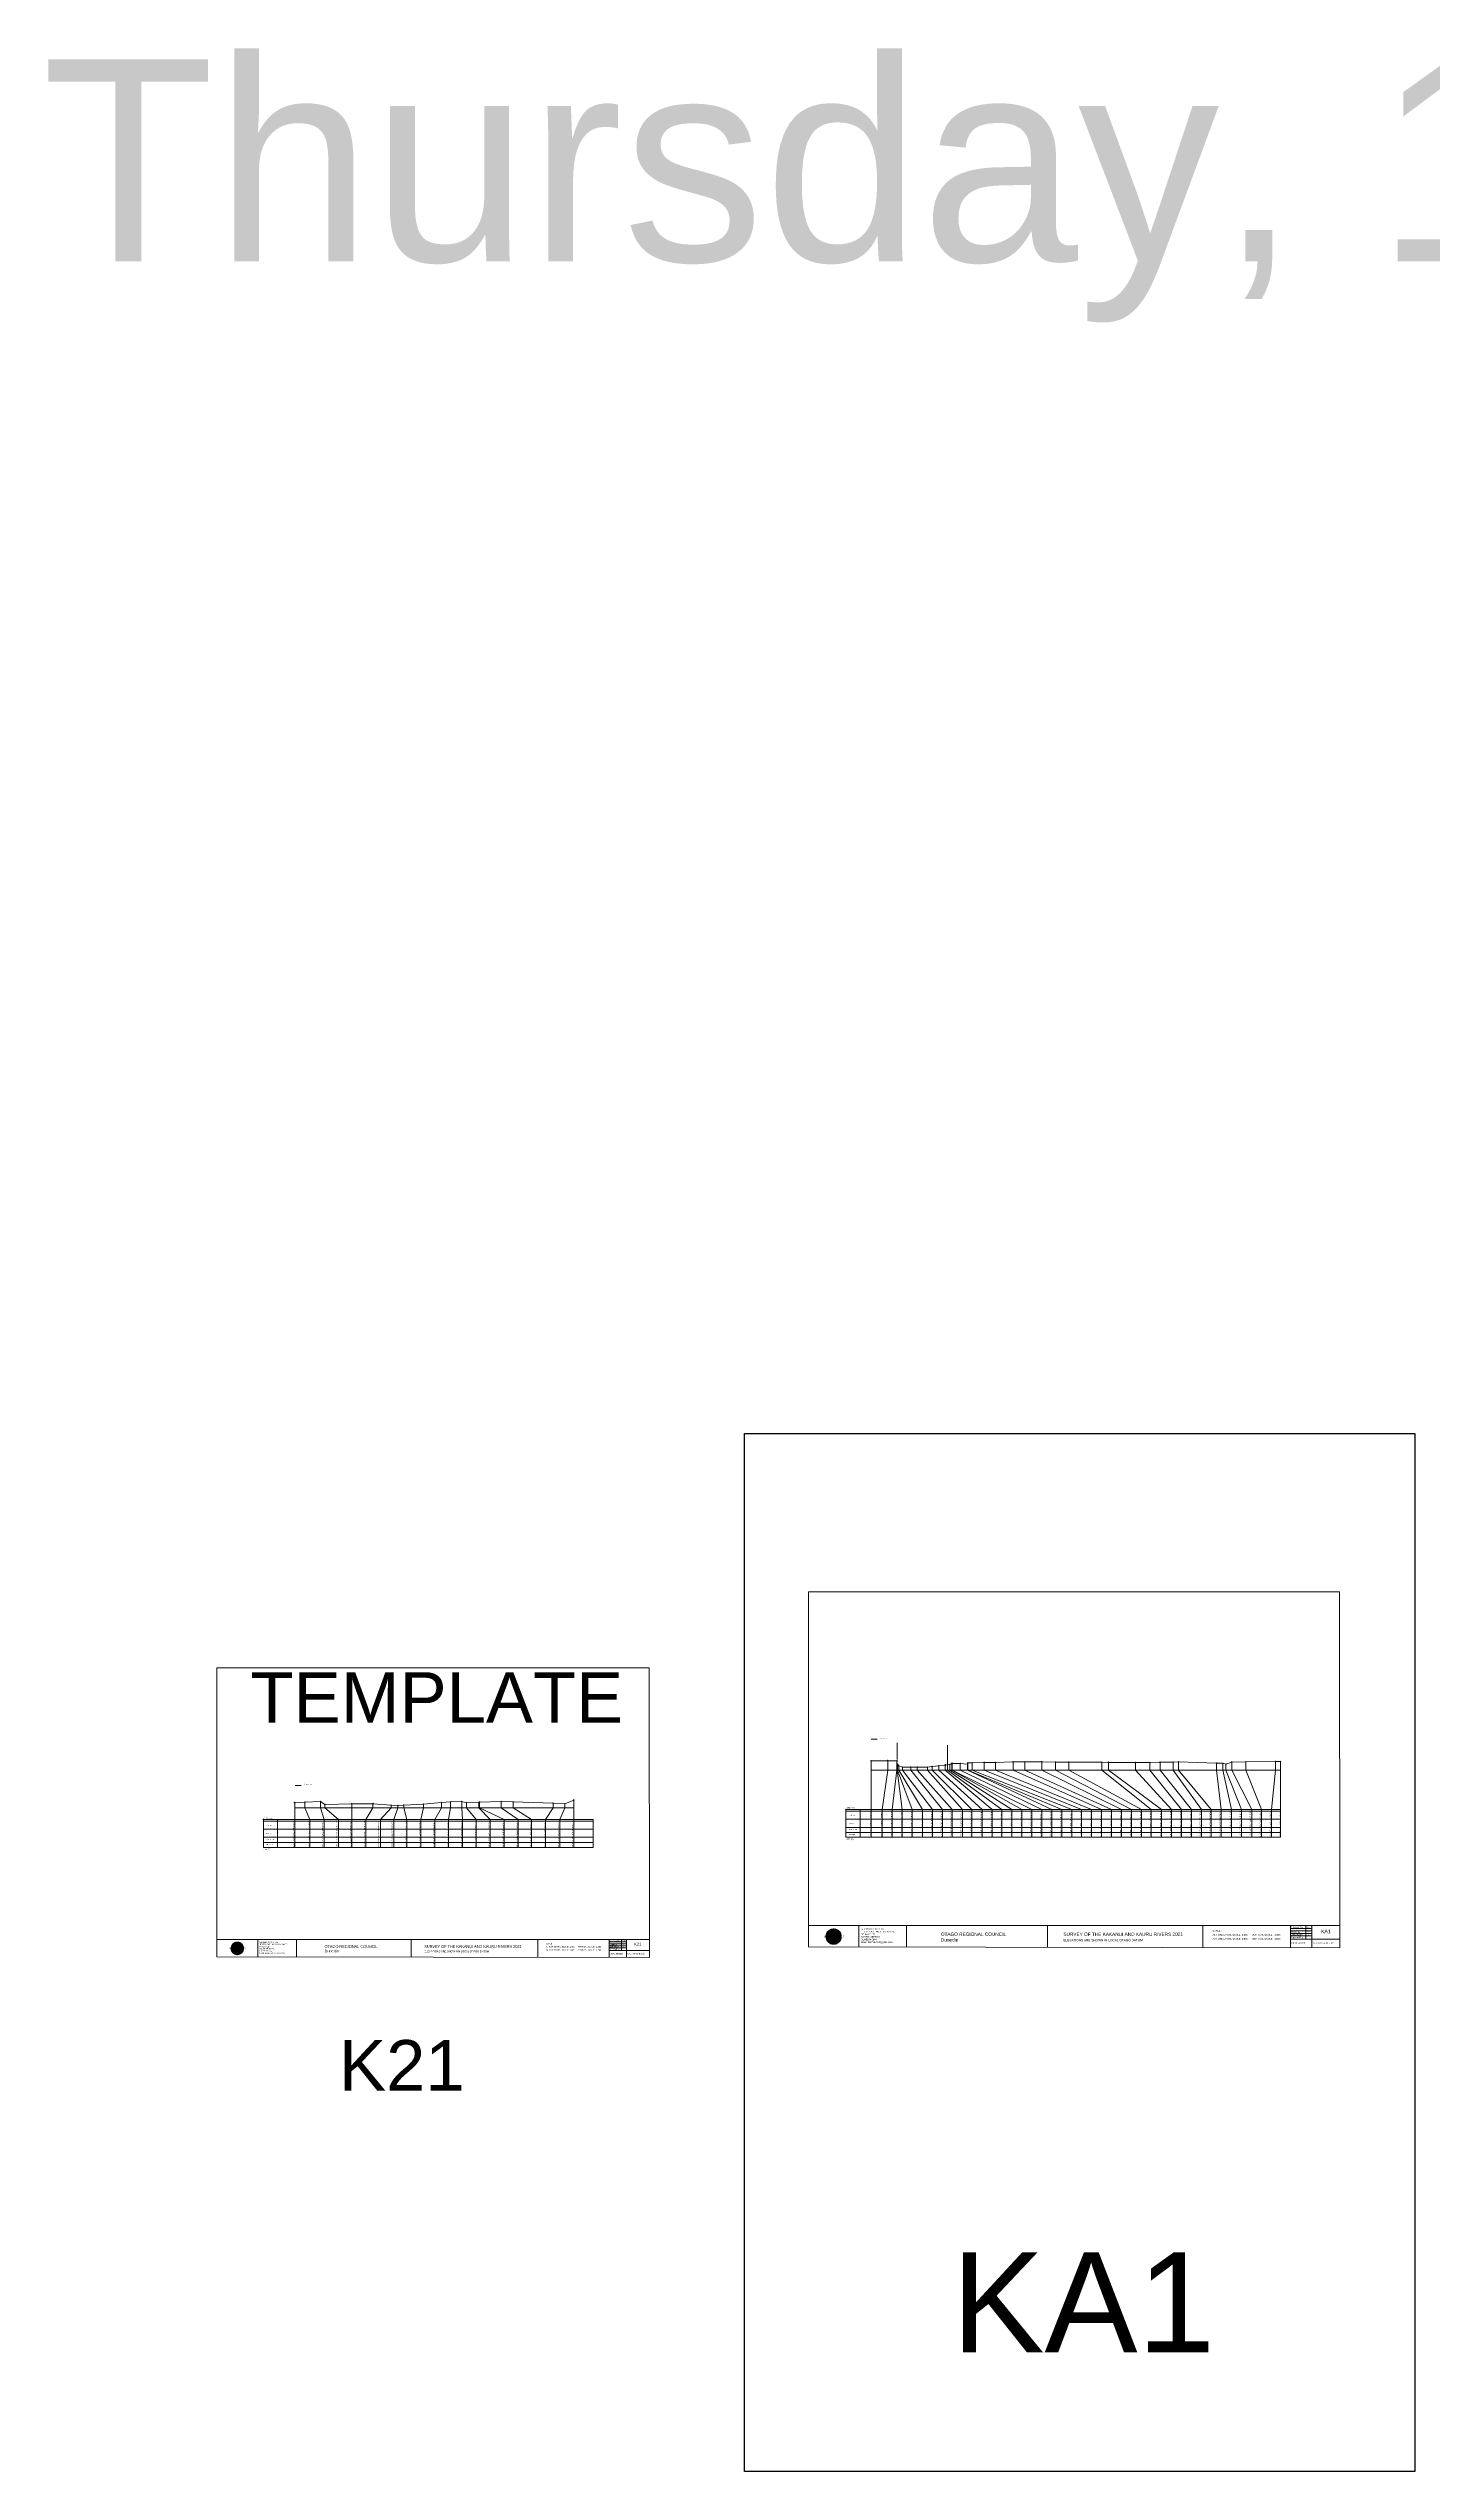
# Model space of a CAD drawing. Header units: millimetres. Extents: x -3070078 to 80050200, y -1699923 to 1425285330.
# Drawn here: x -3070078 to -2385431, y -172413 to 1025843 of the extents above; entities that cross this region are included whole.
import ezdxf

# ---------------------------------------------------------------- set-up
doc = ezdxf.new("R2010")
doc.units = ezdxf.units.MM
doc.header["$PDMODE"] = 35
doc.header["$PDSIZE"] = 200
doc.layers.add('geo', color=7, linetype='Continuous', lineweight=0)
doc.layers.add('TITLE_BLOCK', color=7, linetype='Continuous')
doc.styles.get("Standard").update_dxf_attribs({"font": 'arial.ttf'})

# ---------------------------------------------------------------- blocks, each defined once
blk = doc.blocks.new('Geomatics_Circle_SPT')
at = {"layer": 'geo', "color": 2, "linetype": 'Continuous', "lineweight": 0}
for p, q in [((0, 25.2), (-25.2, 0)), ((-24.7, 4.9), (-4.9, 24.7)), ((-24.7, -4.9), (4.9, 24.7)), ((4.9, -24.7), (-24.7, 4.9)), ((-24.7, 0), (0, -24.7)), ((-9.7, 23.3), (-23.3, 9.6)), ((9.7, 23.3), (-23.3, -9.7)), ((-23.3, 9.7), (9.7, -23.3)), ((-21, 14), (-14, 21)), ((-21, -14), (14, 21)), ((14, -21), (-21, 14)), ((0, 0), (-17.8, 17.8)), ((0, 0), (-17.8, -17.8)), ((-14, 21), (21, -14)), ((21, 14), (-14, -21)), ((23.3, -9.7), (-9.7, 23.3)), ((-9.7, -23.3), (23.3, 9.7)), ((-4.9, 24.7), (24.7, -4.9)), ((24.7, 4.9), (-4.9, -24.7)), ((25.2, 0), (0, 25.2)), ((0, 0), (17.8, 17.8)), ((0, 0), (17.8, -17.8)), ((0, -24.8), (25.2, 0)), ((4.9, 24.7), (24.7, 4.9)), ((23.3, 9.7), (9.7, 23.3)), ((14, 21), (21, 14)), ((17.8, 18.1), (17.8, 18.1)), ((-4.9, -24.7), (-24.7, -4.9)), ((-23.3, -9.7), (-9.7, -23.3)), ((-14, -21), (-21, -14)), ((-17.8, -17.8), (-17.8, -17.8)), ((24.7, -4.9), (4.9, -24.7)), ((4.9, -24.7), (4.9, -24.7)), ((9.7, -23.3), (23.3, -9.7)), ((21, -14), (14, -21)), ((18.1, -17.8), (18.1, -17.8))]:
    blk.add_line(p, q, dxfattribs=at)
at = {"layer": 'geo', "color": 1, "linetype": 'Continuous', "lineweight": 0}
for p, q in [((-25.2, 0), (9.7, 23.3)), ((-25.2, 0), (-9.6, 23.3)), ((-25.2, 0), (23.3, 9.7)), ((-25.2, 0), (-23.3, 9.7)), ((-23.3, -9.7), (-25.2, 0)), ((-9.6, -23.3), (-25.2, 0)), ((9.7, -23.3), (-25.2, 0)), ((-4.9, 24.8), (-24.7, -4.9)), ((4.9, 24.7), (-24.7, 4.9)), ((14, 21), (-24.7, -4.9)), ((-14, 21), (-24.7, 4.9)), ((21, 14), (-24.7, 4.9)), ((-21, 14), (-24.7, -4.9)), ((0, 0), (-24.7, 4.9)), ((-24.7, 4.9), (-21, -14)), ((-24.7, 4.9), (-4.9, -24.7)), ((-24.7, 4.9), (14, -21)), ((-24.7, 4.9), (-24.7, 4.9)), ((0, 0), (-24.7, -4.9)), ((-23.3, 9.7), (0, 25.2)), ((-23.3, -9.6), (0, 25.2)), ((-23.3, -9.6), (17.8, 17.8)), ((-23.3, 9.7), (-17.8, 17.9)), ((-23.3, -9.6), (-17.8, 17.9)), ((-23.3, 9.7), (17.8, 17.8)), ((-17.8, -17.8), (-23.3, 9.7)), ((0, -25.2), (-23.3, 9.7)), ((-23.3, 9.7), (17.8, -17.8)), ((-23.3, 9.7), (25.2, 0)), ((-23.3, 9.4), (-23.3, 9.4)), ((-23.3, -9.7), (25.2, 0)), ((4.9, 24.8), (-21, -14)), ((-4.9, 24.7), (-21, 14)), ((14, 21), (-21, 14)), ((-14, 21), (-21, -14)), ((0, 0), (-21, 14)), ((-21, 14), (-14, -21)), ((-21, 14), (4.9, -24.7)), ((-21, 14), (-21, 14)), ((24.7, 4.9), (-21, 14)), ((0, 0), (-21, -14)), ((-17.9, 17.6), (-17.9, 17.6)), ((-17.8, 17.8), (9.7, 23.3)), ((-17.8, 17.8), (-9.6, 23.3)), ((-17.8, -17.8), (9.7, 23.3)), ((-17.8, -17.8), (-9.7, 23.3)), ((-9.7, -23.3), (-17.8, 17.8)), ((-17.8, 17.8), (9.7, -23.3)), ((-17.8, 17.8), (23.3, -9.6)), ((-17.8, 17.8), (23.3, 9.7)), ((-17.8, -17.8), (23.3, 9.7)), ((4.9, 24.7), (-14, 21)), ((-4.9, 24.7), (-14, -20.9)), ((0, 0), (-14, 21)), ((-14, 21), (-4.9, -24.7)), ((-14, 21), (-14, 21)), ((24.7, -4.9), (-14, 21)), ((21, 14), (-14, 21)), ((-14, -21), (24.7, 4.9)), ((0, 0), (-14, -21)), ((-9.8, 23.1), (-9.8, 23.1)), ((-9.7, 23.3), (0, 25.2)), ((-9.7, 23.3), (0, -25.2)), ((-9.7, -23.3), (0, 25.2)), ((-9.6, 23.3), (17.8, -17.8)), ((-9.6, 23.3), (25.2, 0)), ((-9.6, 23.3), (17.8, 17.8)), ((-9.6, -23.3), (17.8, 17.9)), ((25.2, 0), (-9.6, -23.3)), ((0, 0), (-4.9, 24.7)), ((-4.9, 24.7), (-4.9, 24.7)), ((21, -14), (-4.9, 24.7)), ((24.8, 4.9), (-4.9, 24.7)), ((14, 21), (-4.9, 24.7)), ((-4.9, -24.7), (21, 14)), ((0, 0), (-4.9, -24.7)), ((-0.2, 25.1), (-0.2, 25.1)), ((0, 25.2), (9.7, -23.3)), ((0, 25.2), (23.3, -9.7)), ((0, 25.2), (23.3, 9.7)), ((0, 25.2), (9.7, 23.3)), ((0, 0), (4.9, 24.7)), ((0, -25.2), (9.7, 23.3)), ((0, 0), (14, 21)), ((0, 0), (21, 14)), ((23.3, 9.7), (0, -25.2)), ((0, 0), (24.8, 4.9)), ((0, 0), (4.9, -24.7)), ((0, 0), (14, -21)), ((0, 0), (21, -14)), ((0, 0), (24.8, -4.9)), ((21, 14), (4.9, 24.8)), ((14, -21), (4.9, 24.7)), ((24.7, -4.9), (4.9, 24.7)), ((4.9, 24.7), (4.9, 24.7)), ((4.9, -24.7), (14, 21)), ((4.9, -24.7), (24.7, 4.9)), ((9.4, 23.3), (9.4, 23.3)), ((9.7, 23.3), (17.8, -17.8)), ((9.7, 23.3), (25.2, 0)), ((9.7, 23.3), (17.8, 17.9)), ((17.8, 17.8), (9.7, -23.3)), ((25.2, 0), (9.7, -23.3)), ((21, -14), (14, 21)), ((24.7, 4.9), (14, 21)), ((14, 21), (14, 21)), ((14, -21), (21, 14)), ((17.6, 17.9), (17.6, 17.9)), ((17.8, 17.8), (23.3, -9.7)), ((17.8, 17.8), (23.3, 9.7)), ((23.3, 9.7), (17.8, -17.8)), ((24.7, -4.9), (21, 14)), ((21, 14), (21, 14)), ((21, -14), (24.7, 4.9)), ((23.1, 9.8), (23.1, 9.8)), ((23.3, 9.7), (25.2, 0)), ((25.2, 0), (23.3, -9.6)), ((24.7, 4.9), (24.7, 4.9)), ((25.1, 0.2), (25.1, 0.2)), ((-25.2, 0), (23.3, -9.7)), ((-25.1, -0.2), (-25.1, -0.2)), ((-24.7, -4.9), (-24.7, -4.9)), ((-24.7, -4.9), (-14, -21)), ((-24.7, -4.9), (4.9, -24.7)), ((-24.7, -4.9), (21, -14)), ((-17.8, -17.8), (-23.3, -9.7)), ((0, -25.2), (-23.3, -9.6)), ((17.8, -17.8), (-23.3, -9.6)), ((-23.1, -9.8), (-23.1, -9.8)), ((-21, -14), (24.7, -4.9)), ((-21, -14), (-21, -14)), ((-21, -14), (-4.9, -24.7)), ((-21, -14), (14, -21)), ((23.3, -9.7), (-17.8, -17.8)), ((-9.6, -23.3), (-17.8, -17.8)), ((9.7, -23.3), (-17.8, -17.8)), ((-17.6, -17.9), (-17.6, -17.9)), ((-14, -21), (21, -14)), ((-14, -21), (-14, -21)), ((-14, -21), (4.9, -24.7)), ((17.8, -17.8), (-9.7, -23.3)), ((0, -25.2), (-9.7, -23.3)), ((-9.4, -23.3), (-9.4, -23.3)), ((-4.9, -24.7), (24.7, -4.9)), ((-4.9, -24.7), (14, -21)), ((-4.9, -24.7), (-4.9, -24.7)), ((23.3, -9.6), (0, -25.2)), ((9.7, -23.3), (0, -25.2)), ((0.2, -25.1), (0.2, -25.1)), ((4.9, -24.7), (21, -14)), ((4.9, -24.7), (4.9, -24.7)), ((17.8, -17.8), (9.7, -23.3)), ((9.8, -23.1), (9.8, -23.1)), ((14, -21), (24.7, -4.9)), ((14, -21), (14, -21)), ((23.3, -9.6), (17.8, -17.8)), ((17.9, -17.6), (17.9, -17.6)), ((21, -14), (21, -14)), ((23.3, -9.4), (23.3, -9.4)), ((24.7, -4.9), (24.7, -4.9))]:
    blk.add_line(p, q, dxfattribs=at)
at = {"layer": 'geo', "color": 114, "linetype": 'Continuous', "lineweight": 0}
for p, q in [((17.9, 17.8), (-25.2, 0)), ((-24.7, 4.9), (14, 21)), ((-24.7, -4.9), (21, 14)), ((-14, -21), (-24.7, 4.9)), ((9.7, 23.3), (-23.3, 9.7)), ((0, 0), (-23.3, 9.7)), ((-23.3, 9.7), (-9.7, -23.3)), ((0, 0), (-23.3, -9.7)), ((-4.9, -24.7), (-21, 14)), ((-20.9, 14), (4.9, 24.7)), ((24.8, 4.9), (-20.9, -14)), ((0, 25.2), (-17.8, 17.8)), ((-17.8, 17.8), (0, -25.2)), ((-14, 21), (-4.9, 24.7)), ((4.9, -24.7), (-14, 21)), ((0, 0), (-9.7, 23.3)), ((0, 0), (-9.7, -23.3)), ((-4.9, 24.7), (14, -21)), ((17.8, -17.8), (0, 25.2)), ((0, 0), (9.7, 23.3)), ((0, 0), (23.3, 9.7)), ((0, 0), (9.7, -23.3)), ((0, 0), (23.3, -9.7)), ((4.9, 24.7), (21, -14)), ((23.3, -9.7), (9.7, 23.3)), ((14, 21), (24.7, -4.9)), ((25.2, 0), (17.8, 17.8)), ((21, 14), (24.7, 4.9)), ((-25.2, 0), (-17.8, -17.8)), ((-21, -14), (-24.7, -4.9)), ((-17.8, -17.8), (25.2, 0)), ((24.8, -4.9), (-14, -21)), ((-9.6, -23.3), (23.3, -9.7)), ((21, -14), (-4.9, -24.8)), ((0, -25.2), (17.9, -17.8)), ((14, -21), (4.9, -24.8))]:
    blk.add_line(p, q, dxfattribs=at)
at = {"layer": 'geo', "color": 250, "linetype": 'Continuous', "lineweight": 0}
for p, q in [((0, 0), (-25.2, 0)), ((24.7, 4.9), (-24.7, 4.9)), ((-24.7, 4.9), (-24.7, -4.9)), ((-23.3, 9.7), (23.3, 9.7)), ((-23.3, 9.7), (-23.3, 9.7)), ((-23.3, -9.7), (-23.3, 9.7)), ((21, 14), (-21, 14)), ((-21, 14), (-21, -14)), ((-17.8, 17.8), (17.8, 17.8)), ((-17.8, -17.8), (-17.8, 17.8)), ((-14, 21), (-14, 21)), ((14, 21), (-14, 21)), ((-14, 20.9), (-14, -21)), ((-9.7, 23.3), (9.7, 23.3)), ((-9.7, -23.3), (-9.7, 23.3)), ((-4.9, 24.7), (4.9, 24.7)), ((-4.9, 24.7), (-4.9, -24.7)), ((0, 0), (0, 25.2)), ((0, 0), (0, -25.2)), ((0, 0), (25.2, 0)), ((4.9, 24.7), (4.9, -24.7)), ((9.7, -23.3), (9.7, 23.3)), ((14, 21), (14, -21)), ((17.8, -17.8), (17.8, 17.8)), ((21, 14), (21, 14)), ((21, -14), (21, 14)), ((23.3, 9.7), (23.3, -9.7)), ((24.7, 4.9), (24.7, 4.9)), ((24.7, -4.9), (24.7, 4.9)), ((-24.7, -4.9), (24.7, -4.9)), ((23.3, -9.7), (-23.3, -9.7)), ((-21, -14), (21, -14)), ((17.8, -17.8), (-17.8, -17.8)), ((-14, -21), (14, -21)), ((9.7, -23.3), (-9.7, -23.3)), ((-4.9, -24.7), (4.9, -24.7))]:
    blk.add_line(p, q, dxfattribs=at)
blk = doc.blocks.new('GeomaticsNZ TITLE BLOCK')
at = {"color": 7, "linetype": 'Continuous', "lineweight": 0}
for p, q in [((0, 95), (0, 1579)), ((0, 1579), (2363, 1579)), ((2363, 1579), (2364, 95)), ((2364, 95), (0, 95)), ((0, 95), (0, 0)), ((0, 0), (2364, -4)), ((16, 95), (2364, 95)), ((224, 95), (224, 0)), ((2364, 95), (383, 95)), ((436, 95), (436, -1)), ((1063, 95), (1063, -2)), ((1755, 95), (1755, -3)), ((2144, 95), (2144, -3)), ((2144, 82), (2239, 82)), ((2144, 71), (2239, 71)), ((2144, 60), (2239, 60)), ((2144, 49), (2239, 49)), ((2144, 35), (2364, 35)), ((2212, 95), (2212, 36)), ((2239, 95), (2239, -3)), ((2364, -4), (2364, 95))]:
    blk.add_line(p, q, dxfattribs=at)
at = {"color": 7, "linetype": 'Continuous', "lineweight": 0, "xscale": 1.36, "yscale": 1.36, "zscale": 1.36}
blk.add_blockref('Geomatics_Circle_SPT', (112, 46), dxfattribs=at)
at = {"color": 7, "linetype": 'Continuous', "lineweight": 0}
for s, p in [('PK&RR', (2213, 85)), ('ST', (2220, 64)), ('PK', (2220, 51))]:
    blk.add_text(s, height=5, dxfattribs=at).set_placement(p)
at = {"color": 7, "linetype": 'Continuous', "lineweight": 0, "attachment_point": 1}
for s, width, heights, insert, char_height in [('{\\C256;Geomatics N.Z. LTD                   }', 125.08, [15.8], (69, 50), 7), ('{\\C256;GEOMATICS N.Z. LTD                   \\PTELEPHONE:  M 021 023 6 00 55;\\PPO BOX 2177\\PSOUTH DUNEDIN\\PDUNEDIN 9044\\PEmail: geomaticsnz@gmail.com}', 3535.73, [94.7], (234, 83), 7), ('{\\C256;OTAGO REGIONAL COUNCIL\\PDunedin}', 3535.73, [0], (589, 64), 15), ('{\\C256;SURVEY OF THE KAKANUI AND KAURU RIVERS 2021}', 3535.73, [0], (1134, 64), 15), ('{\\C256;ELEVATIONS ARE SHOWN IN LOCAL OTAGO DATUM}', 3535.73, [0], (1134, 35), 10), ('{\\C256;Surveyed by:}', 3535.73, [0], (2145, 92), 7), ('{\\C256;Checked by:}', 3535.73, [0], (2145, 59), 7), ('{\\C256;Approved by:}', 3535.73, [0], (2145, 46), 7), ('{\\C256;JOB No 0032021}', 3535.73, [0], (2145, 21), 7), ('{\\C256;Drawn by:}', 3535.73, [0], (2146, 70), 7), ('{\\C256;Drawn:16-JUNE-2021}', 3535.73, [0], (2245, 21), 7)]:
    blk.add_mtext_dynamic_manual_height_columns(s, width=width, gutter_width=159, heights=heights, dxfattribs=dict(at, insert=insert, char_height=char_height))
blk = doc.blocks.new('REVDATE')
at = {"flags": 8}
for tag, p in [('REVDATE', (0, 6)), ('USER', (0, -3)), ('FNAME', (0, -13))]:
    blk.add_attdef(tag, p, '', height=4.95, dxfattribs=at)
blk = doc.blocks.new('A$Cb97534b7')
at = {"color": 5, "linetype": 'Continuous', "lineweight": 0}
blk.add_text('Thursday, 15 July 2021 6:33:16 PM', height=100000, dxfattribs=at).set_placement((0, 29400))

msp = doc.modelspace()

# ---------------------------------------------------------------- linework, layer by layer
at = {"color": 1, "linetype": 'Continuous', "lineweight": 0}
for p, q in [((-2663153.246, 189759.975), (-2660081.074, 189759.975)), ((-2948094.971, 166920.151), (-2945022.798, 166920.151))]:
    msp.add_line(p, q, dxfattribs=at)
at = {"color": 7, "linetype": 'Continuous', "lineweight": 0}
for p, q in [((-2650245.172, 179688.563), (-2650245.172, 187960.053)), ((-2625317.607, 177509.932), (-2625317.607, 186867.985)), ((-2663153.246, 174485.384), (-2663153.246, 141248.305)), ((-2663153.246, 174485.384), (-2460601.716, 174485.384)), ((-2654952.708, 174485.384), (-2657646.664, 155000)), ((-2654952.708, 179101.989), (-2654952.708, 174485.384)), ((-2650363.709, 174485.384), (-2652704.201, 155000)), ((-2650363.709, 178972), (-2650363.709, 174485.384)), ((-2650252.464, 177163.132), (-2650252.464, 174485.384)), ((-2650252.464, 174485.384), (-2647798.04, 155000)), ((-2650022.122, 177162), (-2650022.122, 174485.384)), ((-2650022.122, 174485.384), (-2642832.756, 155000)), ((-2649460.557, 176554.073), (-2649460.557, 174485.384)), ((-2649460.557, 174485.384), (-2637717.48, 155000)), ((-2647632.876, 175922.66), (-2647632.876, 174485.384)), ((-2647632.876, 174485.384), (-2632815.893, 155000)), ((-2643553.456, 175892.014), (-2643553.456, 174485.384)), ((-2643553.456, 174485.384), (-2627866.251, 155000)), ((-2640305.535, 175921.982), (-2640305.535, 174485.384)), ((-2640305.535, 174485.384), (-2622988.1, 155000)), ((-2635263.543, 175901.008), (-2635263.543, 174485.384)), ((-2635263.543, 174485.384), (-2617990.76, 155000)), ((-2633028.944, 176160.777), (-2633028.944, 174485.384)), ((-2633028.944, 174485.384), (-2613254.473, 155000)), ((-2629720.451, 176600.745), (-2629720.451, 174485.384)), ((-2629720.451, 174485.384), (-2608257.133, 155000)), ((-2626451.009, 176970.783), (-2626451.009, 174485.384)), ((-2626451.009, 174485.384), (-2603345.767, 155000)), ((-2625360.998, 177140.701), (-2625360.998, 174485.384)), ((-2625360.976, 174485.384), (-2598412.615, 155000)), ((-2624166.158, 177240.84), (-2624166.158, 174485.384)), ((-2624166.158, 174485.384), (-2593524.67, 155000)), ((-2623154.497, 177789.959), (-2623154.497, 174485.384)), ((-2623154.497, 174485.384), (-2588615.995, 155000)), ((-2623104.718, 177771.769), (-2623104.718, 174485.384)), ((-2583679.838, 155000), (-2623104.718, 174485.384)), ((-2619045.827, 177721.024), (-2619045.827, 174485.384)), ((-2619045.827, 174485.384), (-2578742.369, 155000)), ((-2615458.551, 177470.134), (-2615458.551, 174485.384)), ((-2573748.946, 155000), (-2615458.551, 174485.384)), ((-2615242.916, 178005.205), (-2615242.916, 174485.384)), ((-2615242.916, 174485.384), (-2568823.612, 155000)), ((-2613121.743, 178089.928), (-2613121.743, 174485.384)), ((-2613121.743, 174485.384), (-2563852.886, 155000)), ((-2607234.699, 178249.948), (-2607234.699, 174485.384)), ((-2559041.04, 155000), (-2607234.699, 174485.384)), ((-2601549.513, 178210.013), (-2601549.513, 174485.384)), ((-2601549.513, 174485.384), (-2554086.231, 155000)), ((-2592927.275, 178578.918), (-2592927.275, 174485.384)), ((-2549251.995, 155000), (-2592927.275, 174485.384)), ((-2587135.738, 178489.079), (-2587135.738, 174485.384)), ((-2587135.738, 174485.384), (-2544239.812, 155000)), ((-2578681.005, 178607.973), (-2578681.005, 174485.384)), ((-2578681.005, 174485.384), (-2539316.603, 155000)), ((-2571950.123, 178408.057), (-2571950.123, 174485.384)), ((-2571950.123, 174485.384), (-2534304.42, 155000)), ((-2565425.503, 178328.023), (-2565425.503, 174485.384)), ((-2565425.503, 174485.384), (-2529470.184, 155000)), ((-2549014.656, 178336.999), (-2549014.656, 174485.384)), ((-2549014.656, 174485.384), (-2524576.632, 155000)), ((-2545785.717, 178297.024), (-2545785.717, 174485.384)), ((-2545785.717, 174485.384), (-2519564.45, 155000)), ((-2532448.939, 178166.019), (-2532448.939, 174485.384)), ((-2532448.939, 174485.384), (-2514581.703, 155000)), ((-2525282.419, 178205.989), (-2525282.419, 174485.384)), ((-2525282.419, 174485.384), (-2509624.531, 155000)), ((-2520222.993, 178304.963), (-2520222.993, 174485.384)), ((-2520222.993, 174485.384), (-2504621.245, 155000)), ((-2513793.925, 178414.967), (-2513793.925, 174485.384)), ((-2513793.925, 174485.384), (-2499687.128, 155000)), ((-2511048.129, 178554.902), (-2511048.129, 174485.384)), ((-2511048.129, 174485.384), (-2494979.344, 155000)), ((-2492222.366, 177834.073), (-2492222.366, 174485.384)), ((-2492222.366, 174485.384), (-2490068.597, 155000)), ((-2489146.865, 177834), (-2489146.865, 174485.384)), ((-2489146.865, 174485.384), (-2484886.705, 155000)), ((-2487604.831, 177414.521), (-2487604.831, 174485.384)), ((-2487604.831, 174485.384), (-2480006.085, 155000)), ((-2484719.209, 178452.311), (-2484719.209, 174485.384)), ((-2484719.209, 174485.384), (-2474854.319, 155000)), ((-2477765.134, 178572.967), (-2477765.134, 174485.384)), ((-2477765.134, 174485.384), (-2470099.557, 155000)), ((-2463036.027, 174485.384), (-2465111.075, 155000)), ((-2463036.027, 178671.987), (-2463036.027, 174485.384)), ((-2460601.716, 178681.992), (-2460601.716, 141248.305)), ((-2460601.716, 178681.992), (-2460601.716, 170133.283)), ((-2963785.375, 150000), (-2800621.927, 150000)), ((-2963785.375, 150000), (-2963785.375, 136248.305)), ((-2963785.375, 149283.361), (-2800621.927, 149283.361)), ((-2963785.375, 145197.262), (-2800621.927, 145197.262)), ((-2956772.225, 150000), (-2956772.225, 136248.305)), ((-2800621.927, 150000), (-2800621.927, 136248.305)), ((-2675579.978, 155000), (-2460601.716, 155000)), ((-2675579.978, 155000), (-2460601.716, 155000)), ((-2675579.978, 155000), (-2675579.978, 141248.305)), ((-2675579.978, 154157.95), (-2460601.716, 154157.95)), ((-2675579.978, 150114.585), (-2460601.716, 150114.585)), ((-2675579.978, 146127.744), (-2460601.716, 146127.744)), ((-2669540.987, 155000), (-2460601.716, 155000)), ((-2668566.829, 155000), (-2668566.829, 141248.305)), ((-2657646.664, 155000), (-2657646.664, 141248.305)), ((-2652704.201, 155000), (-2652704.201, 141248.305)), ((-2647798.04, 155000), (-2647798.04, 141248.305)), ((-2642832.756, 155000), (-2642832.756, 141248.305)), ((-2637717.48, 155000), (-2637717.48, 141248.305)), ((-2632815.893, 155000), (-2632815.893, 141248.305)), ((-2627866.251, 155000), (-2627866.251, 141248.305)), ((-2622988.1, 155000), (-2622988.1, 141248.305)), ((-2617990.76, 155000), (-2617990.76, 141248.305)), ((-2613254.473, 155000), (-2613254.473, 141248.305)), ((-2608257.133, 155000), (-2608257.133, 141248.305)), ((-2603345.767, 155000), (-2603345.767, 141248.305)), ((-2598412.637, 155000), (-2598412.637, 141248.305)), ((-2593524.67, 155000), (-2593524.67, 141248.305)), ((-2588615.995, 155000), (-2588615.995, 141248.305)), ((-2583679.838, 155000), (-2583679.838, 141248.305)), ((-2578742.369, 155000), (-2578742.369, 141248.305)), ((-2573748.946, 155000), (-2573748.946, 141248.305)), ((-2568823.612, 155000), (-2568823.612, 141248.305)), ((-2563852.886, 155000), (-2563852.886, 141248.305)), ((-2559041.04, 155000), (-2559041.04, 141248.305)), ((-2554086.231, 155000), (-2554086.231, 141248.305)), ((-2549251.995, 155000), (-2549251.995, 141248.305)), ((-2544239.812, 155000), (-2544239.812, 141248.305)), ((-2539316.603, 155000), (-2539316.603, 141248.305)), ((-2534304.42, 155000), (-2534304.42, 141248.305)), ((-2529470.184, 155000), (-2529470.184, 141248.305)), ((-2524576.632, 155000), (-2524576.632, 141248.305)), ((-2519564.45, 155000), (-2519564.45, 141248.305)), ((-2514581.703, 155000), (-2514581.703, 141248.305)), ((-2509624.531, 155000), (-2509624.531, 141248.305)), ((-2504621.245, 155000), (-2504621.245, 141248.305)), ((-2499687.128, 155000), (-2499687.128, 141248.305)), ((-2494979.344, 155000), (-2494979.344, 141248.305)), ((-2490068.597, 155000), (-2490068.597, 141248.305)), ((-2484886.705, 155000), (-2484886.705, 141248.305)), ((-2480006.085, 155000), (-2480006.085, 141248.305)), ((-2474854.319, 155000), (-2474854.319, 141248.305)), ((-2470099.557, 155000), (-2470099.557, 141248.305)), ((-2465111.075, 155000), (-2465111.075, 141248.305)), ((-2963785.375, 141278.185), (-2800621.927, 141278.185)), ((-2963785.375, 138699.22), (-2800621.927, 138699.22)), ((-2963785.375, 136248.305), (-2800621.927, 136248.305)), ((-2960604.211, 134878.784), (-2960604.211, 134878.784)), ((-2675579.978, 143615.967), (-2460601.716, 143615.967)), ((-2675579.978, 141248.305), (-2460601.716, 141248.305)), ((-2675579.978, 141248.305), (-2460601.716, 141248.305)), ((-2672398.814, 139878.784), (-2672398.814, 139878.784))]:
    msp.add_line(p, q, dxfattribs=at)
at = {"linetype": 'Continuous', "lineweight": 0}
msp.add_line((-2663151.332, 179053), (-2663153.246, 174485.384), dxfattribs=at)
at = {"color": 7, "lineweight": 0}
for p, q in [((-2948275.54, 158349), (-2948275.54, 136248.305)), ((-2810163.049, 159666), (-2810163.049, 136248.305)), ((-2963785.375, 150000), (-2800621.927, 150000)), ((-2943226.179, 155743.884), (-2940720.719, 150000)), ((-2940720.719, 150000), (-2940720.719, 136248.305)), ((-2935467.693, 155743.884), (-2933636.298, 150000)), ((-2933636.298, 136248.305), (-2933636.298, 150000)), ((-2933306.383, 155743.884), (-2926677.04, 150000)), ((-2926677.04, 136248.305), (-2926677.04, 150000)), ((-2920054.896, 155743.884), (-2920007.439, 150000)), ((-2920007.439, 136248.305), (-2920007.439, 150000)), ((-2909561.63, 155743.884), (-2913029.07, 150000)), ((-2913029.07, 136248.305), (-2913029.07, 150000)), ((-2900527.219, 155743.884), (-2905839.237, 150000)), ((-2905839.237, 136248.305), (-2905839.237, 150000)), ((-2897176.263, 155743.884), (-2899283.797, 150000)), ((-2899283.797, 136248.305), (-2899283.797, 150000)), ((-2894360.593, 155743.884), (-2892788.314, 150000)), ((-2892788.314, 136248.305), (-2892788.314, 150000)), ((-2884581.876, 155743.884), (-2885842.817, 150000)), ((-2885842.817, 136248.305), (-2885842.817, 150000)), ((-2875677.916, 155743.884), (-2878897.32, 150000)), ((-2878897.32, 136248.305), (-2878897.32, 150000)), ((-2865652.636, 155743.884), (-2865199.118, 150000)), ((-2865199.118, 136248.305), (-2865199.118, 150000)), ((-2863264.975, 155743.884), (-2858431.406, 150000)), ((-2858431.406, 136248.305), (-2858431.406, 150000)), ((-2857195.282, 155743.884), (-2851594.35, 150000)), ((-2856832.281, 155743.884), (-2844683.273, 150000)), ((-2851594.35, 136248.305), (-2851594.35, 150000)), ((-2846159.057, 155743.884), (-2837800.828, 150000)), ((-2844683.273, 136248.305), (-2844683.273, 150000)), ((-2840212.784, 155743.884), (-2831058.99, 150000)), ((-2837800.828, 136248.305), (-2837800.828, 150000)), ((-2831058.99, 136248.305), (-2831058.99, 150000)), ((-2820487.644, 155743.884), (-2824137.011, 150000)), ((-2824137.011, 136248.305), (-2824137.011, 150000)), ((-2814643.468, 155743.884), (-2817083.847, 150000)), ((-2817083.847, 136248.305), (-2817083.847, 150000)), ((-2963785.375, 136248.305), (-2800621.927, 136248.305))]:
    msp.add_line(p, q, dxfattribs=at)
at = {"lineweight": 0}
for p, q in [((-2943226.179, 158589), (-2943226.179, 155743.884)), ((-2935467.693, 158920), (-2935467.693, 155743.884)), ((-2933306.383, 157460), (-2933306.383, 155743.884)), ((-2920054.896, 157790), (-2920054.896, 155743.884)), ((-2909561.63, 157841), (-2909561.63, 155743.884)), ((-2900527.219, 157041), (-2900527.219, 155743.884)), ((-2897176.263, 156912), (-2897176.263, 155743.884)), ((-2894360.593, 157112), (-2894360.593, 155743.884)), ((-2884581.876, 157622), (-2884581.876, 155743.884)), ((-2875677.916, 158403), (-2875677.916, 155743.884)), ((-2871178.035, 158723), (-2871178.035, 155743.884)), ((-2865652.636, 158863), (-2865652.636, 155743.884)), ((-2863264.975, 158323), (-2863264.975, 155743.884)), ((-2857195.282, 158576.674), (-2857195.282, 155743.884)), ((-2856832.281, 158613), (-2856832.281, 155743.884)), ((-2846159.057, 158914), (-2846159.057, 155743.884)), ((-2840212.784, 158734), (-2840212.784, 155743.884)), ((-2820487.644, 158115), (-2820487.644, 155743.884)), ((-2814643.468, 157785), (-2814643.468, 155743.884)), ((-2948275.54, 155743.884), (-2810163.049, 155743.884))]:
    msp.add_line(p, q, dxfattribs=at)
at = {"color": 40, "true_color": 0xf8d731}
msp.add_lwpolyline([(-2725700.457, 340858.43), (-2394220.57, 340858.43), (-2394220.57, -172413.175), (-2725700.457, -172413.175)], close=True, dxfattribs=at)
at = {"color": 1, "linetype": 'Continuous', "lineweight": 0}
msp.add_lwpolyline([(-2663151.332, 179053), (-2654950.793, 179102), (-2650363.709, 178972), (-2650250.55, 177132), (-2650022.122, 177162), (-2649458.642, 176552), (-2647630.961, 175922), (-2643551.542, 175892), (-2640303.62, 175922), (-2635261.628, 175901), (-2633027.03, 176161), (-2629718.536, 176601), (-2626449.094, 176971), (-2625359.083, 177141), (-2624164.244, 177241), (-2623152.582, 177791), (-2623102.804, 177771), (-2619043.912, 177721), (-2615456.637, 177470), (-2615241.001, 178010), (-2613119.829, 178090), (-2607232.785, 178250), (-2601547.598, 178210), (-2592925.36, 178579), (-2587141.339, 178489), (-2578679.091, 178608), (-2571948.209, 178408), (-2565423.588, 178328), (-2549012.742, 178337), (-2545783.802, 178297), (-2532447.025, 178166), (-2525280.505, 178206), (-2520221.078, 178305), (-2513792.01, 178415), (-2511046.215, 178555), (-2492220.451, 177834), (-2489144.951, 177834), (-2487602.916, 177414), (-2484717.294, 178453), (-2477763.219, 178573), (-2463034.113, 178672), (-2460599.802, 178682)], dxfattribs=at)
at = {"color": 1, "lineweight": 0}
msp.add_lwpolyline([(-2948275.54, 158349), (-2943226.179, 158589), (-2935467.693, 158920), (-2933306.383, 157460), (-2920054.896, 157790), (-2909561.63, 157841), (-2900527.219, 157041), (-2897176.263, 156912), (-2894360.593, 157112), (-2884581.876, 157622), (-2875677.916, 158403), (-2871178.035, 158723), (-2865652.636, 158863), (-2863264.975, 158323), (-2857043.931, 158583), (-2856832.281, 158613), (-2846159.057, 158914), (-2840212.784, 158734), (-2820487.644, 158115), (-2814643.468, 157785), (-2810163.049, 159666)], dxfattribs=at)
at = {"color": 7, "lineweight": 0}
msp.add_lwpolyline([(-2871178.035, 155743.884), (-2872230.415, 150000), (-2872230.415, 136248.305)], dxfattribs=at)
at = {"color": 7, "linetype": 'Continuous', "lineweight": 0}
for p in [(-2663151.332, 179053), (-2654950.793, 179102), (-2650363.709, 178972), (-2650250.55, 177132), (-2650022.122, 177162), (-2649458.642, 176552), (-2647630.961, 175922), (-2643551.542, 175892), (-2640303.62, 175922), (-2635261.628, 175901), (-2633027.03, 176161), (-2629718.536, 176601), (-2626449.094, 176971), (-2625359.083, 177141), (-2624164.244, 177241), (-2623152.582, 177791), (-2623102.804, 177771), (-2619043.912, 177721), (-2615456.637, 177470), (-2615241.001, 178010), (-2613119.829, 178090), (-2607232.785, 178250), (-2601547.598, 178210), (-2592925.36, 178579), (-2587141.339, 178489), (-2578679.091, 178608), (-2571948.209, 178408), (-2565423.588, 178328), (-2549012.742, 178337), (-2545783.802, 178297), (-2532447.025, 178166), (-2525280.505, 178206), (-2520221.078, 178305), (-2513792.01, 178415), (-2511046.215, 178555), (-2492220.451, 177834), (-2489144.951, 177764), (-2487602.916, 177414), (-2484717.294, 178453), (-2477763.219, 178573), (-2463034.113, 178672), (-2460599.802, 178682), (-2963785.375, 150000), (-2675579.978, 155000)]:
    msp.add_point(p, dxfattribs=at)
at = {"lineweight": 0}
for p in [(-2948275.54, 158349), (-2943226.179, 158589), (-2935467.693, 158920), (-2933306.383, 157460), (-2920054.896, 157790), (-2909561.63, 157841), (-2900527.219, 157041), (-2897176.263, 156912), (-2894360.593, 157112), (-2884581.876, 157622), (-2875677.916, 158403), (-2871178.035, 158723), (-2865652.636, 158863), (-2863264.975, 158323), (-2857043.931, 158583), (-2856832.281, 158613), (-2846159.057, 158914), (-2840212.784, 158734), (-2820487.644, 158115), (-2814643.468, 157785), (-2810163.049, 159666)]:
    msp.add_point(p, dxfattribs=at)

# ---------------------------------------------------------------- block references
msp.add_blockref('A$Cb97534b7', (-3073215.581, 891119.914))
at = {"color": 7, "linetype": 'Continuous', "lineweight": 0}
for p, xscale, yscale, zscale in [((-2694149.745, 87030.951), 111.2022893510132, 111.2022893510132, 111.2022893510132), ((-2986822.175, 82111.142), 90.52460151977424, 90.52460151977424, 90.52460151977424)]:
    msp.add_blockref('GeomaticsNZ TITLE BLOCK', p, dxfattribs=dict(at, xscale=xscale, yscale=yscale, zscale=zscale))
at = {"layer": 'TITLE_BLOCK'}
ref = msp.add_blockref('REVDATE', (-2618182.552, 61092.531), dxfattribs=at)
ref.add_attrib('USER', 'HP15-ZBOOK', (-2618182.552, 61092.531), dxfattribs={"height": 4.95})
ref.add_attrib('REVDATE', '7/07/2021 12:15 PM', (-2618118.745, 61092.531), dxfattribs={"height": 4.95})
ref.add_attrib('FNAME', 'KakanuiXS Lines 1 to 18 - Copy.xlsx.dwg', (-2618036.461, 61092.531), dxfattribs={"height": 4.95})

# ---------------------------------------------------------------- texts
at = {"color": 7, "linetype": 'Continuous', "lineweight": 0}
for s, height, p in [('Ground Level', 500, (-2658722.3, 189816.544)), ('Ground Level', 500, (-2943664.025, 167225.758)), ('DATUM 50.00', 500, (-2675650.725, 155474.577)), ('DATUM 145.00', 500, (-2963856.121, 150474.577)), ('Northing', 500, (-2962259.116, 146888.468)), ('Ground Level', 500, (-2674108.447, 144861.332)), ('Easting', 500, (-2674126.524, 147809.402)), ('Northing', 500, (-2674053.719, 151888.468)), ('Section K21', 500, (-2963856.132, 135125.494)), ('Ground Level', 500, (-2962313.844, 139861.332)), ('Chainage', 500, (-2962311.456, 137404.914)), ('Easting', 500, (-2962331.92, 142809.402)), ('Section KA1', 500, (-2675650.736, 140125.494)), ('Chainage', 500, (-2674106.06, 142404.914)), ('A1 HORIZONTAL SCALE  1:300      VERTICAL SCALE   1:300 ', 700, (-2824090.372, 86713.071)), ('A3 HORIZONTAL SCALE  1:600      VERTICAL SCALE   1:600', 700, (-2824090.372, 85095.392)), ('SCALE :  ', 700, (-2824122.773, 88330.749)), ('K21', 1500, (-2780463.85, 87670.373)), ('A1 HORIZONTAL SCALE  1:400      VERTICAL SCALE   1:400 ', 859.89445, (-2494246.639, 92609.175)), ('A3 HORIZONTAL SCALE  1:800      VERTICAL SCALE   1:800', 859.89445, (-2494246.639, 90621.985)), ('SCALE :  ', 859.8945, (-2494286.441, 94596.365)), ('KA1', 1842.631, (-2440654.918, 93785.145)), ('KA1', 49394.4947, (-2623402.214, -113429.354))]:
    msp.add_text(s, height=height, dxfattribs=at).set_placement(p)
at = {"color": 7, "lineweight": 0}
for s, p in [('44.40   153.35  1426843.92  5005991.57', (-2948393.315, 136567.249)), ('49.45   153.59  1426845.17  5005986.05', (-2940914.629, 136567.249)), ('57.21   153.92  1426848.46  5005978.81', (-2934055.764, 136547.126)), ('59.37   152.46  1426849.66  5005977.01', (-2927196.899, 136547.126)), ('72.62   152.79  1426857.45  5005966.29', (-2920338.034, 136543.033)), ('83.12   152.84  1426863.74  5005957.89', (-2913479.51, 136547.808)), ('92.15   152.04  1426869.09  5005950.61', (-2906620.645, 136547.126)), ('95.50   151.91  1426871.02  5005947.87', (-2899762.121, 136547.126)), ('98.32   152.11  1426872.59  5005945.53', (-2892903.597, 136547.126)), ('108.10  152.62  1426878.49  5005937.73', (-2886044.732, 136500.059)), ('117.00  153.40  1426883.66  5005930.48', (-2879185.867, 136500.059)), ('121.50  153.72  1426883.41  5005924.79', (-2872327.002, 136500.059)), ('127.03  153.86  1426885.41  5005919.47', (-2865468.136, 136500.059)), ('129.41  153.32  1426886.61  5005917.40', (-2858609.271, 136500.059)), ('135.64  153.58  1426894.62  5005915.41', (-2851750.406, 136500.059)), ('135.85  153.61  1426894.43  5005915.01', (-2844891.541, 136500.059)), ('146.52  153.91  1426901.04  5005906.62', (-2838032.676, 136500.059)), ('152.47  153.73  1426904.22  5005901.58', (-2831173.811, 136500.059)), ('172.19  153.12  1426921.80  5005890.17', (-2824314.946, 136500.059)), ('178.04  152.79  1426920.31  5005881.67', (-2817456.081, 136500.059)), ('182.52  154.67  1426922.46  5005877.69', (-2810597.216, 136500.059))]:
    msp.add_text(s, height=500, rotation=90, dxfattribs=at).set_placement(p)
at = {"color": 7, "linetype": 'Continuous', "lineweight": 0}
for s, p in [('0.09    179.05  1423907.33  5008982.27', (-2663174.032, 141380.115)), ('8.29    179.10  1423899.87  5008985.81', (-2657723.997, 141380.797)), ('12.99   177.13  1423895.26  5008987.00', (-2652828.968, 141333.048)), ('13.78   176.55  1423894.63  5008987.55', (-2647798.04, 141248.305)), ('13.22   178.97  1423895.38  5008987.85', (-2642942.389, 141333.048)), ('12.88   177.16  1423895.34  5008986.90', (-2637717.48, 141248.305)), ('15.61   175.92  1423892.40  5008986.76', (-2633087.984, 141333.048)), ('19.69   175.89  1423888.12  5008986.53', (-2628160.781, 141333.048)), ('22.94   175.92  1423885.04  5008987.62', (-2623233.578, 141388.642)), ('27.98   175.90  1423882.01  5008994.10', (-2618306.376, 141388.642)), ('30.22   176.16  1423879.78  5008994.60', (-2613379.173, 141379.774)), ('33.52   176.60  1423877.23  5008996.95', (-2608451.97, 141379.774)), ('36.79   176.97  1423874.55  5008998.90', (-2603524.768, 141379.774)), ('37.88   177.14  1423873.46  5008999.16', (-2598597.565, 141379.774)), ('39.08   177.24  1423872.26  5008999.43', (-2593670.362, 141379.774)), ('40.09   177.79  1423871.30  5008999.77', (-2588743.16, 141400.238)), ('40.14   177.77  1423871.23  5008999.74', (-2583815.957, 141400.238)), ('44.20   177.72  1423867.89  5009002.14', (-2578888.754, 141400.238)), ('47.79   177.47  1423864.26  5009002.89', (-2573961.552, 141400.238)), ('48.00   178.01  1423864.04  5009002.93', (-2569034.349, 141400.238)), ('50.12   178.09  1423862.10  5009003.79', (-2564107.146, 141380.115)), ('56.01   178.25  1423856.77  5009006.29', (-2559179.944, 141380.115)), ('61.70   178.21  1423851.93  5009009.34', (-2554252.741, 141382.844)), ('70.32   178.58  1423843.89  5009012.52', (-2549325.538, 141376.022)), ('76.10   178.49  1423838.94  5009015.57', (-2544398.336, 141376.022)), ('84.56   178.61  1423831.03  5009018.65', (-2539471.133, 141380.797)), ('91.30   178.41  1423825.26  5009022.18', (-2534543.93, 141380.115)), ('97.82   178.33  1423819.42  5009025.09', (-2529616.728, 141380.115)), ('114.23  178.34  1423804.44  5009031.81', (-2524689.525, 141333.048)), ('117.46  178.30  1423801.54  5009033.23', (-2519762.322, 141333.048)), ('130.80  178.17  1423789.70  5009039.38', (-2514835.12, 141333.048)), ('137.96  178.21  1423783.19  5009042.38', (-2509907.917, 141333.048)), ('143.02  178.31  1423778.60  5009044.51', (-2504980.714, 141333.048)), ('149.45  178.42  1423772.90  5009047.49', (-2500053.512, 141333.048)), ('152.20  178.56  1423769.83  5009047.44', (-2495126.309, 141333.048)), ('171.02  177.83  1423752.76  5009055.38', (-2490199.106, 141333.048)), ('174.10  177.76  1423750.33  5009057.43', (-2485271.904, 141333.048)), ('175.64  177.41  1423748.75  5009057.70', (-2480344.701, 141333.048)), ('178.53  178.45  1423746.47  5009059.62', (-2475417.498, 141333.048)), ('185.48  178.57  1423739.99  5009062.19', (-2470490.296, 141333.048)), ('200.21  178.67  1423726.70  5009068.54', (-2465563.093, 141388.642)), ('202.64  178.68  1423724.71  5009070.02', (-2460635.89, 141388.642))]:
    msp.add_text(s, height=500, rotation=90, dxfattribs=at).set_placement(p)
at = {"char_height": 25000, "attachment_point": 1}
for s, insert in [('TEMPLATE', (-2970121.382, 222844.92)), ('K21', (-2926346.788, 40955.299))]:
    msp.add_mtext_dynamic_manual_height_columns(s, width=97508.68034, gutter_width=25000, heights=[0], dxfattribs=dict(at, insert=insert))
at = {"color": 7, "linetype": 'Continuous', "lineweight": 0, "char_height": 500, "attachment_point": 1, "rotation": 90}
for insert in [(-2650916.982, 187115.399), (-2625989.417, 186128.977)]:
    msp.add_mtext_dynamic_manual_height_columns('W', width=4277.92851, gutter_width=12.5, heights=[0], dxfattribs=dict(at, insert=insert))

doc.saveas('drawing.dxf')
